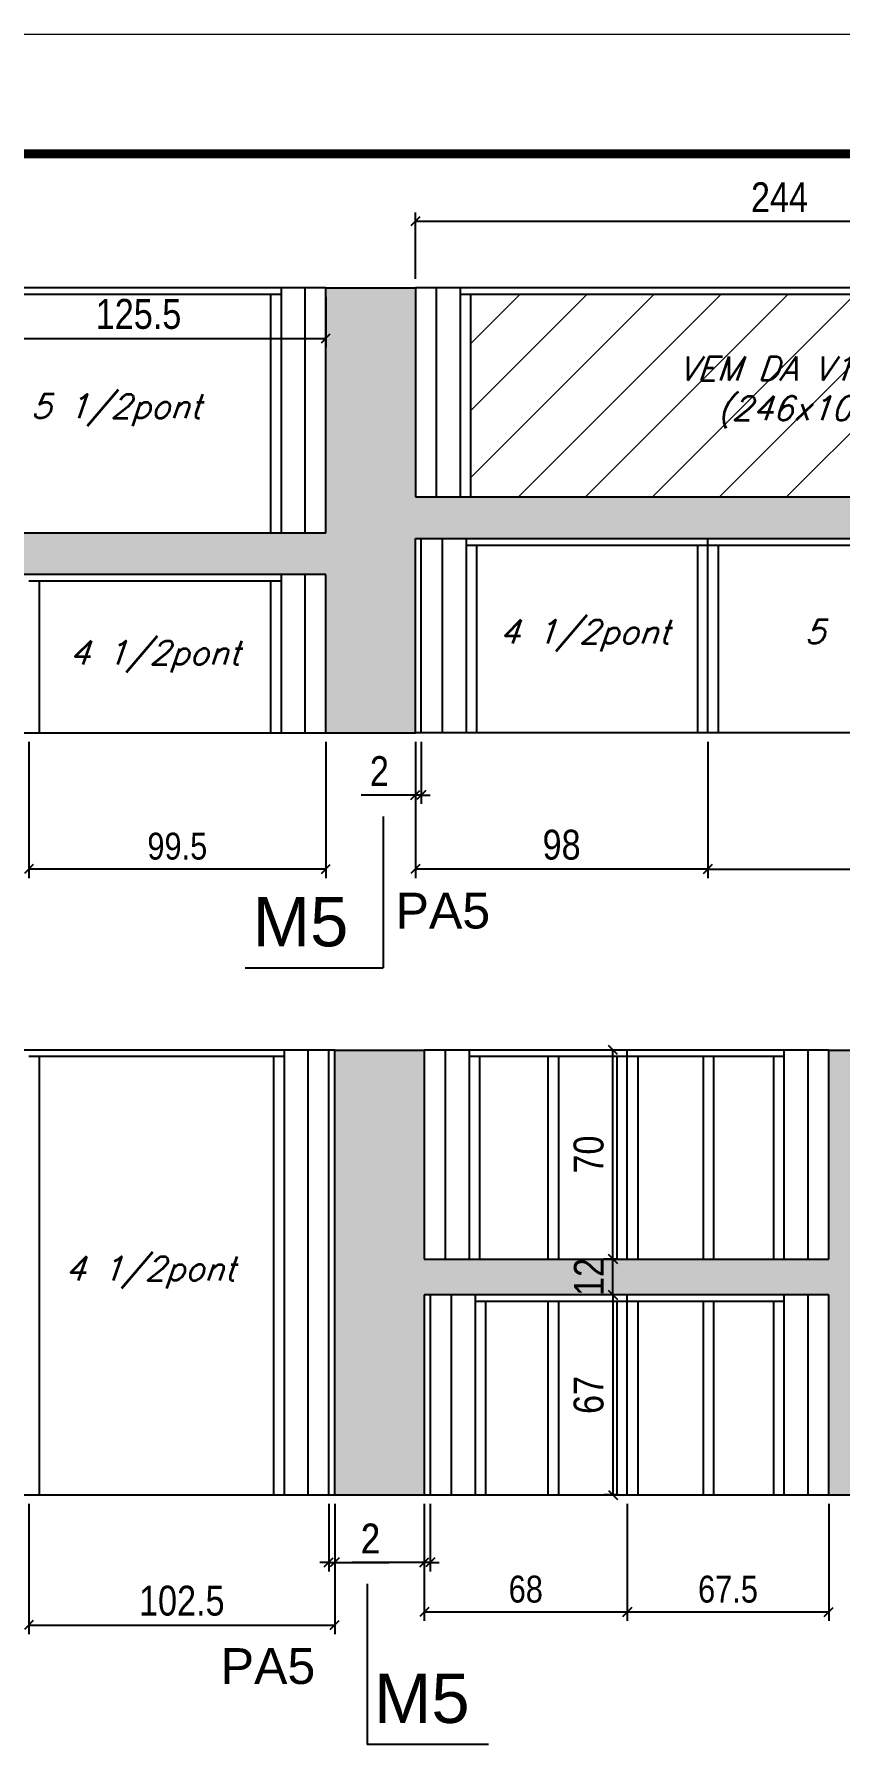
# Model space of a CAD drawing. Extents: x 3330 to 22105, y 1197 to 30204.
# Drawn here: x 5325 to 5595, y 23495 to 24070 of the extents above; entities that cross this region are included whole.
import ezdxf

# ---------------------------------------------------------------- set-up
doc = ezdxf.new("R2010")
doc.units = 0
doc.linetypes.add('DASHED', pattern=[0.75, 0.5, -0.25])
for name, color, linetype in [('5', 5, 'Continuous'), ('COTA', 241, 'Continuous'), ('NOMENCLATURA', 7, 'Continuous'), ('Painéis', 200, 'Continuous'), ('SARR_2.2x7', 40, 'Continuous'), ('SARR_3.5x7', 81, 'Continuous'), ('texto', 7, 'Continuous')]:
    doc.layers.add(name, color=color, linetype=linetype)
for name, color, linetype, lineweight in [('Folhas', 255, 'Continuous', 9), ('Hachura', 251, 'Continuous', 9), ('SARRAFO DE PRESSAO', 251, 'DASHED', 9)]:
    doc.layers.add(name, color=color, linetype=linetype, lineweight=lineweight)
doc.styles.add('COTA TECNICA', font='techl___.ttf', dxfattribs={"height": 10})
doc.styles.add('COTA TECNICA-50', font='techl___.ttf', dxfattribs={"height": 9})
doc.styles.add('Romans', font='romans.shx')
doc.styles.get("Standard").update_dxf_attribs({"font": 'arial.ttf'})
doc.dimstyles.new('COTA PAINEL-50', dxfattribs={"dimtxt": 9, "dimasz": 3, "dimexe": 3, "dimexo": 3, "dimgap": 3, "dimtad": 1, "dimdec": 1, "dimzin": 12, "dimdsep": 46, "dimtxsty": 'COTA TECNICA-50', "dimblk1": 'OBLIQUE', "dimblk2": 'OBLIQUE', "dimsah": 1, "dimcen": 0.9, "dimclrd": 4, "dimclre": 4, "dimclrt": 240, "dimadec": 1, "dimazin": 3, "dimtfac": 1, "dimtdec": 1, "dimtmove": 0, "dimatfit": 3, "dimfxl": 1, "dimtolj": 1, "dimtzin": 12, "dimarcsym": 0})
doc.dimstyles.new('PAINEL', dxfattribs={"dimtxt": 10, "dimasz": 3, "dimexe": 3, "dimexo": 3, "dimgap": 3, "dimtad": 1, "dimdec": 1, "dimzin": 12, "dimdsep": 46, "dimtxsty": 'COTA TECNICA', "dimblk1": 'OBLIQUE', "dimblk2": 'OBLIQUE', "dimsah": 1, "dimcen": 0.9, "dimclrd": 4, "dimclre": 4, "dimclrt": 240, "dimadec": 1, "dimazin": 3, "dimtfac": 1, "dimtdec": 1, "dimtmove": 0, "dimatfit": 3, "dimfxl": 1, "dimtolj": 1, "dimtzin": 12, "dimarcsym": 0})

# ---------------------------------------------------------------- blocks, each defined once
blk = doc.blocks.new('9999999999')
at = {"layer": 'Folhas'}
blk.add_lwpolyline([(98138.98, 34190.21), (99623.98, 34190.21), (99623.98, 35240.21), (98138.98, 35240.21)], close=True, dxfattribs=at)
at = {"layer": 'Folhas', "color": 30, "const_width": 3}
blk.add_lwpolyline([(98213.98, 34230.21), (99583.98, 34230.21), (99583.98, 35200.21), (98213.98, 35200.21)], close=True, dxfattribs=at)
blk = doc.blocks.new('_Oblique')
at = {"color": 0, "linetype": 'ByBlock', "lineweight": -2}
blk.add_line((-0.5, -0.5), (0.5, 0.5), dxfattribs=at)
blk = doc.blocks.new('*D1467')
at = {"layer": 'COTA', "color": 4, "linetype": 'ByBlock', "lineweight": -2, "transparency": 16777216}
for p, q in [((5323.19, 23833.36), (5323.19, 23787.7)), ((5422.69, 23833.36), (5422.69, 23787.7)), ((5422.69, 23790.7), (5323.19, 23790.7))]:
    blk.add_line(p, q, dxfattribs=at)
at = {"layer": 'Defpoints', "color": 0, "linetype": 'ByBlock', "transparency": 16777216}
for p in [(5323.19, 23836.36), (5422.69, 23836.36), (5323.19, 23790.7)]:
    blk.add_point(p, dxfattribs=at)
at = {"layer": 'COTA', "color": 4, "linetype": 'ByBlock', "lineweight": -2, "transparency": 16777216, "xscale": 3, "yscale": 3, "zscale": 3, "rotation": 180}
blk.add_blockref('_Oblique', (5323.19, 23790.7), dxfattribs=at)
at = {"layer": 'COTA', "color": 4, "linetype": 'ByBlock', "lineweight": -2, "transparency": 16777216, "xscale": 3, "yscale": 3, "zscale": 3}
blk.add_blockref('_Oblique', (5422.69, 23790.7), dxfattribs=at)
at = {"layer": 'COTA', "color": 240, "linetype": 'ByBlock', "transparency": 16777216, "insert": (5372.94, 23798.32), "char_height": 9, "attachment_point": 5, "style": 'COTA TECNICA-50'}
blk.add_mtext('\\A1;99.5', dxfattribs=at)
blk = doc.blocks.new('*D1414')
at = {"layer": 'COTA', "color": 4, "linetype": 'ByBlock', "lineweight": -2, "transparency": 16777216}
for p, q in [((5550.69, 23833.36), (5550.69, 23787.7)), ((5672.69, 23833.36), (5672.69, 23787.7)), ((5550.69, 23790.7), (5672.69, 23790.7))]:
    blk.add_line(p, q, dxfattribs=at)
at = {"layer": 'Defpoints', "color": 0, "linetype": 'ByBlock', "transparency": 16777216}
for p in [(5550.69, 23836.36), (5672.69, 23836.36), (5672.69, 23790.7)]:
    blk.add_point(p, dxfattribs=at)
at = {"layer": 'COTA', "color": 4, "linetype": 'ByBlock', "lineweight": -2, "transparency": 16777216, "xscale": 3, "yscale": 3, "zscale": 3, "rotation": 180}
blk.add_blockref('_Oblique', (5550.69, 23790.7), dxfattribs=at)
at = {"layer": 'COTA', "color": 4, "linetype": 'ByBlock', "lineweight": -2, "transparency": 16777216, "xscale": 3, "yscale": 3, "zscale": 3}
blk.add_blockref('_Oblique', (5672.69, 23790.7), dxfattribs=at)
at = {"layer": 'COTA', "color": 240, "linetype": 'ByBlock', "transparency": 16777216, "insert": (5611.69, 23798.25), "char_height": 9, "attachment_point": 5, "style": 'COTA TECNICA-50'}
blk.add_mtext('\\A1;122', dxfattribs=at)
blk = doc.blocks.new('*D1416')
at = {"layer": 'COTA', "color": 4, "linetype": 'ByBlock', "lineweight": -2, "transparency": 16777216}
for p, q in [((5452.69, 23833.36), (5452.69, 23787.7)), ((5550.69, 23833.36), (5550.69, 23787.7)), ((5550.69, 23790.7), (5452.69, 23790.7))]:
    blk.add_line(p, q, dxfattribs=at)
at = {"layer": 'Defpoints', "color": 0, "linetype": 'ByBlock', "transparency": 16777216}
for p in [(5452.69, 23836.36), (5550.69, 23836.36), (5452.69, 23790.7)]:
    blk.add_point(p, dxfattribs=at)
at = {"layer": 'COTA', "color": 4, "linetype": 'ByBlock', "lineweight": -2, "transparency": 16777216, "xscale": 3, "yscale": 3, "zscale": 3, "rotation": 180}
blk.add_blockref('_Oblique', (5452.69, 23790.7), dxfattribs=at)
at = {"layer": 'COTA', "color": 4, "linetype": 'ByBlock', "lineweight": -2, "transparency": 16777216, "xscale": 3, "yscale": 3, "zscale": 3}
blk.add_blockref('_Oblique', (5550.69, 23790.7), dxfattribs=at)
at = {"layer": 'COTA', "color": 240, "linetype": 'ByBlock', "transparency": 16777216, "insert": (5501.69, 23798.8), "char_height": 10, "attachment_point": 5, "style": 'COTA TECNICA'}
blk.add_mtext('\\A1;98', dxfattribs=at)
blk = doc.blocks.new('*D1417')
at = {"layer": 'COTA', "color": 4, "linetype": 'ByBlock', "lineweight": -2, "transparency": 16777216}
for p, q in [((5452.69, 23833.36), (5452.69, 23812.51)), ((5454.69, 23833.36), (5454.69, 23812.51)), ((5452.69, 23815.51), (5434.58, 23815.51)), ((5454.69, 23815.51), (5452.69, 23815.51)), ((5454.69, 23815.51), (5457.69, 23815.51))]:
    blk.add_line(p, q, dxfattribs=at)
at = {"layer": 'Defpoints', "color": 0, "linetype": 'ByBlock', "transparency": 16777216}
for p in [(5452.69, 23836.36), (5454.69, 23836.36), (5452.69, 23815.51)]:
    blk.add_point(p, dxfattribs=at)
at = {"layer": 'COTA', "color": 4, "linetype": 'ByBlock', "lineweight": -2, "transparency": 16777216, "xscale": 3, "yscale": 3, "zscale": 3}
blk.add_blockref('_Oblique', (5452.69, 23815.51), dxfattribs=at)
at = {"layer": 'COTA', "color": 4, "linetype": 'ByBlock', "lineweight": -2, "transparency": 16777216, "xscale": 3, "yscale": 3, "zscale": 3, "rotation": 180}
blk.add_blockref('_Oblique', (5454.69, 23815.51), dxfattribs=at)
at = {"layer": 'COTA', "color": 240, "linetype": 'ByBlock', "transparency": 16777216, "insert": (5440.63, 23823.51), "char_height": 10, "attachment_point": 5, "style": 'COTA TECNICA'}
blk.add_mtext('\\A1;2', dxfattribs=at)
blk = doc.blocks.new('*D1427')
at = {"layer": 'COTA', "color": 4, "linetype": 'ByBlock', "lineweight": -2, "transparency": 16777216}
for p, q in [((5323.19, 23578.1), (5323.19, 23534.53)), ((5425.69, 23578.1), (5425.69, 23534.53)), ((5323.19, 23537.53), (5425.69, 23537.53))]:
    blk.add_line(p, q, dxfattribs=at)
at = {"layer": 'Defpoints', "color": 0, "linetype": 'ByBlock', "transparency": 16777216}
for p in [(5323.19, 23581.1), (5425.69, 23581.1), (5425.69, 23537.53)]:
    blk.add_point(p, dxfattribs=at)
at = {"layer": 'COTA', "color": 4, "linetype": 'ByBlock', "lineweight": -2, "transparency": 16777216, "xscale": 3, "yscale": 3, "zscale": 3, "rotation": 180}
blk.add_blockref('_Oblique', (5323.19, 23537.53), dxfattribs=at)
at = {"layer": 'COTA', "color": 4, "linetype": 'ByBlock', "lineweight": -2, "transparency": 16777216, "xscale": 3, "yscale": 3, "zscale": 3}
blk.add_blockref('_Oblique', (5425.69, 23537.53), dxfattribs=at)
at = {"layer": 'COTA', "color": 240, "linetype": 'ByBlock', "transparency": 16777216, "insert": (5374.44, 23545.64), "char_height": 10, "attachment_point": 5, "style": 'COTA TECNICA'}
blk.add_mtext('\\A1;102.5', dxfattribs=at)
blk = doc.blocks.new('*D1429')
at = {"layer": 'COTA', "color": 4, "linetype": 'ByBlock', "lineweight": -2, "transparency": 16777216}
for p, q in [((5423.69, 23578.1), (5423.69, 23555.51)), ((5425.69, 23578.1), (5425.69, 23555.51)), ((5423.69, 23558.51), (5420.69, 23558.51)), ((5423.69, 23558.51), (5425.69, 23558.51)), ((5425.69, 23558.51), (5443.8, 23558.51))]:
    blk.add_line(p, q, dxfattribs=at)
at = {"layer": 'Defpoints', "color": 0, "linetype": 'ByBlock', "transparency": 16777216}
for p in [(5423.69, 23581.1), (5425.69, 23581.1), (5425.69, 23558.51)]:
    blk.add_point(p, dxfattribs=at)
at = {"layer": 'COTA', "color": 4, "linetype": 'ByBlock', "lineweight": -2, "transparency": 16777216, "xscale": 3, "yscale": 3, "zscale": 3}
blk.add_blockref('_Oblique', (5423.69, 23558.51), dxfattribs=at)
at = {"layer": 'COTA', "color": 4, "linetype": 'ByBlock', "lineweight": -2, "transparency": 16777216, "xscale": 3, "yscale": 3, "zscale": 3, "rotation": 180}
blk.add_blockref('_Oblique', (5425.69, 23558.51), dxfattribs=at)
at = {"layer": 'COTA', "color": 240, "linetype": 'ByBlock', "transparency": 16777216, "insert": (5437.74, 23566.51), "char_height": 10, "attachment_point": 5, "style": 'COTA TECNICA'}
blk.add_mtext('\\A1;2', dxfattribs=at)
blk = doc.blocks.new('*D1431')
at = {"layer": 'COTA', "color": 4, "linetype": 'ByBlock', "lineweight": -2, "transparency": 16777216}
for p, q in [((5523.69, 23578.1), (5523.69, 23538.9)), ((5591.19, 23578.1), (5591.19, 23538.9)), ((5591.19, 23541.9), (5523.69, 23541.9))]:
    blk.add_line(p, q, dxfattribs=at)
at = {"layer": 'Defpoints', "color": 0, "linetype": 'ByBlock', "transparency": 16777216}
for p in [(5523.69, 23581.1), (5591.19, 23581.1), (5523.69, 23541.9)]:
    blk.add_point(p, dxfattribs=at)
at = {"layer": 'COTA', "color": 4, "linetype": 'ByBlock', "lineweight": -2, "transparency": 16777216, "xscale": 3, "yscale": 3, "zscale": 3, "rotation": 180}
blk.add_blockref('_Oblique', (5523.69, 23541.9), dxfattribs=at)
at = {"layer": 'COTA', "color": 4, "linetype": 'ByBlock', "lineweight": -2, "transparency": 16777216, "xscale": 3, "yscale": 3, "zscale": 3}
blk.add_blockref('_Oblique', (5591.19, 23541.9), dxfattribs=at)
at = {"layer": 'COTA', "color": 240, "linetype": 'ByBlock', "transparency": 16777216, "insert": (5557.44, 23549.5), "char_height": 9, "attachment_point": 5, "style": 'COTA TECNICA-50'}
blk.add_mtext('\\A1;67.5', dxfattribs=at)
blk = doc.blocks.new('*D1432')
at = {"layer": 'COTA', "color": 4, "linetype": 'ByBlock', "lineweight": -2, "transparency": 16777216}
for p, q in [((5455.69, 23578.1), (5455.69, 23538.9)), ((5523.69, 23578.1), (5523.69, 23538.9)), ((5523.69, 23541.9), (5455.69, 23541.9))]:
    blk.add_line(p, q, dxfattribs=at)
at = {"layer": 'Defpoints', "color": 0, "linetype": 'ByBlock', "transparency": 16777216}
for p in [(5455.69, 23581.1), (5523.69, 23581.1), (5455.69, 23541.9)]:
    blk.add_point(p, dxfattribs=at)
at = {"layer": 'COTA', "color": 4, "linetype": 'ByBlock', "lineweight": -2, "transparency": 16777216, "xscale": 3, "yscale": 3, "zscale": 3, "rotation": 180}
blk.add_blockref('_Oblique', (5455.69, 23541.9), dxfattribs=at)
at = {"layer": 'COTA', "color": 4, "linetype": 'ByBlock', "lineweight": -2, "transparency": 16777216, "xscale": 3, "yscale": 3, "zscale": 3}
blk.add_blockref('_Oblique', (5523.69, 23541.9), dxfattribs=at)
at = {"layer": 'COTA', "color": 240, "linetype": 'ByBlock', "transparency": 16777216, "insert": (5489.69, 23549.51), "char_height": 9, "attachment_point": 5, "style": 'COTA TECNICA-50'}
blk.add_mtext('\\A1;68', dxfattribs=at)
blk = doc.blocks.new('*D1495')
at = {"layer": 'COTA', "color": 4, "linetype": 'ByBlock', "lineweight": -2, "transparency": 16777216}
for p, q in [((5520.69, 23648.1), (5515.88, 23648.1)), ((5518.88, 23648.1), (5518.88, 23581.1)), ((5520.69, 23581.1), (5515.88, 23581.1))]:
    blk.add_line(p, q, dxfattribs=at)
at = {"layer": 'Defpoints', "color": 0, "linetype": 'ByBlock', "transparency": 16777216}
for p in [(5523.69, 23648.1), (5518.88, 23581.1), (5523.69, 23581.1)]:
    blk.add_point(p, dxfattribs=at)
at = {"layer": 'COTA', "color": 4, "linetype": 'ByBlock', "lineweight": -2, "transparency": 16777216, "xscale": 3, "yscale": 3, "zscale": 3}
for p, rotation in [((5518.88, 23648.1), 90), ((5518.88, 23581.1), 270)]:
    blk.add_blockref('_Oblique', p, dxfattribs=dict(at, rotation=rotation))
at = {"layer": 'COTA', "color": 240, "linetype": 'ByBlock', "transparency": 16777216, "insert": (5510.78, 23614.6), "char_height": 10, "attachment_point": 5, "rotation": 90, "style": 'COTA TECNICA'}
blk.add_mtext('\\A1;67', dxfattribs=at)
blk = doc.blocks.new('*D1496')
at = {"layer": 'COTA', "color": 4, "linetype": 'ByBlock', "lineweight": -2, "transparency": 16777216}
for p, q in [((5520.44, 23660.1), (5515.88, 23660.1)), ((5518.88, 23648.1), (5518.88, 23660.1)), ((5520.69, 23648.1), (5515.88, 23648.1))]:
    blk.add_line(p, q, dxfattribs=at)
at = {"layer": 'Defpoints', "color": 0, "linetype": 'ByBlock', "transparency": 16777216}
for p in [(5518.88, 23660.1), (5523.44, 23660.1), (5523.69, 23648.1)]:
    blk.add_point(p, dxfattribs=at)
at = {"layer": 'COTA', "color": 4, "linetype": 'ByBlock', "lineweight": -2, "transparency": 16777216, "xscale": 3, "yscale": 3, "zscale": 3}
for p, rotation in [((5518.88, 23660.1), 90), ((5518.88, 23648.1), 270)]:
    blk.add_blockref('_Oblique', p, dxfattribs=dict(at, rotation=rotation))
at = {"layer": 'COTA', "color": 240, "linetype": 'ByBlock', "transparency": 16777216, "insert": (5510.82, 23654.1), "char_height": 10, "attachment_point": 5, "rotation": 90, "style": 'COTA TECNICA'}
blk.add_mtext('\\A1;12', dxfattribs=at)
blk = doc.blocks.new('*D1497')
at = {"layer": 'COTA', "color": 4, "linetype": 'ByBlock', "lineweight": -2, "transparency": 16777216}
for p, q in [((5520.69, 23730.1), (5515.88, 23730.1)), ((5518.88, 23660.1), (5518.88, 23730.1)), ((5520.69, 23660.1), (5515.88, 23660.1))]:
    blk.add_line(p, q, dxfattribs=at)
at = {"layer": 'Defpoints', "color": 0, "linetype": 'ByBlock', "transparency": 16777216}
for p in [(5518.88, 23730.1), (5523.69, 23730.1), (5523.69, 23660.1)]:
    blk.add_point(p, dxfattribs=at)
at = {"layer": 'COTA', "color": 4, "linetype": 'ByBlock', "lineweight": -2, "transparency": 16777216, "xscale": 3, "yscale": 3, "zscale": 3}
for p, rotation in [((5518.88, 23730.1), 90), ((5518.88, 23660.1), 270)]:
    blk.add_blockref('_Oblique', p, dxfattribs=dict(at, rotation=rotation))
at = {"layer": 'COTA', "color": 240, "linetype": 'ByBlock', "transparency": 16777216, "insert": (5510.78, 23695.1), "char_height": 10, "attachment_point": 5, "rotation": 90, "style": 'COTA TECNICA'}
blk.add_mtext('\\A1;70', dxfattribs=at)
blk = doc.blocks.new('*D1047')
at = {"layer": 'COTA', "color": 4, "linetype": 'ByBlock', "lineweight": -2, "transparency": 16777216}
for p, q in [((5452.69, 23988.36), (5452.69, 24010.63)), ((5452.69, 24007.63), (5696.69, 24007.63)), ((5696.69, 23988.36), (5696.69, 24010.63))]:
    blk.add_line(p, q, dxfattribs=at)
at = {"layer": 'Defpoints', "color": 0, "linetype": 'ByBlock', "transparency": 16777216}
for p in [(5696.69, 24007.63), (5452.69, 23985.36), (5696.69, 23985.36)]:
    blk.add_point(p, dxfattribs=at)
at = {"layer": 'COTA', "color": 4, "linetype": 'ByBlock', "lineweight": -2, "transparency": 16777216, "xscale": 3, "yscale": 3, "zscale": 3, "rotation": 180}
blk.add_blockref('_Oblique', (5452.69, 24007.63), dxfattribs=at)
at = {"layer": 'COTA', "color": 4, "linetype": 'ByBlock', "lineweight": -2, "transparency": 16777216, "xscale": 3, "yscale": 3, "zscale": 3}
blk.add_blockref('_Oblique', (5696.69, 24007.63), dxfattribs=at)
at = {"layer": 'COTA', "color": 240, "linetype": 'ByBlock', "transparency": 16777216, "insert": (5574.69, 24015.7), "char_height": 10, "attachment_point": 5, "style": 'COTA TECNICA'}
blk.add_mtext('\\A1;244', dxfattribs=at)
blk = doc.blocks.new('*D1048')
at = {"layer": 'COTA', "color": 4, "linetype": 'ByBlock', "lineweight": -2, "transparency": 16777216}
for p, q in [((5455.69, 23578.1), (5455.69, 23555.51)), ((5457.69, 23578.1), (5457.69, 23555.51)), ((5455.69, 23558.51), (5431.52, 23558.51)), ((5457.69, 23558.51), (5455.69, 23558.51)), ((5457.69, 23558.51), (5460.69, 23558.51))]:
    blk.add_line(p, q, dxfattribs=at)
at = {"layer": 'Defpoints', "color": 0, "linetype": 'ByBlock', "transparency": 16777216}
for p in [(5455.69, 23581.1), (5457.69, 23581.1), (5455.69, 23558.51)]:
    blk.add_point(p, dxfattribs=at)
at = {"layer": 'COTA', "color": 4, "linetype": 'ByBlock', "lineweight": -2, "transparency": 16777216, "xscale": 3, "yscale": 3, "zscale": 3}
blk.add_blockref('_Oblique', (5455.69, 23558.51), dxfattribs=at)
at = {"layer": 'COTA', "color": 4, "linetype": 'ByBlock', "lineweight": -2, "transparency": 16777216, "xscale": 3, "yscale": 3, "zscale": 3, "rotation": 180}
blk.add_blockref('_Oblique', (5457.69, 23558.51), dxfattribs=at)
at = {"layer": 'COTA', "color": 240, "linetype": 'ByBlock', "transparency": 16777216, "insert": (5437.58, 23566.51), "char_height": 10, "attachment_point": 5, "style": 'COTA TECNICA'}
blk.add_mtext('\\A1;2', dxfattribs=at)
blk = doc.blocks.new('*D1131')
at = {"layer": 'COTA', "color": 4, "linetype": 'ByBlock', "lineweight": -2, "transparency": 16777216}
for p, q in [((5297.19, 23982.36), (5297.19, 23965.44)), ((5422.69, 23982.36), (5422.69, 23965.44)), ((5297.19, 23968.44), (5422.69, 23968.44))]:
    blk.add_line(p, q, dxfattribs=at)
at = {"layer": 'Defpoints', "color": 0, "linetype": 'ByBlock', "transparency": 16777216}
for p in [(5297.19, 23985.36), (5422.69, 23985.36), (5422.69, 23968.44)]:
    blk.add_point(p, dxfattribs=at)
at = {"layer": 'COTA', "color": 4, "linetype": 'ByBlock', "lineweight": -2, "transparency": 16777216, "xscale": 3, "yscale": 3, "zscale": 3, "rotation": 180}
blk.add_blockref('_Oblique', (5297.19, 23968.44), dxfattribs=at)
at = {"layer": 'COTA', "color": 4, "linetype": 'ByBlock', "lineweight": -2, "transparency": 16777216, "xscale": 3, "yscale": 3, "zscale": 3}
blk.add_blockref('_Oblique', (5422.69, 23968.44), dxfattribs=at)
at = {"layer": 'COTA', "color": 240, "linetype": 'ByBlock', "transparency": 16777216, "insert": (5359.94, 23976.55), "char_height": 10, "attachment_point": 5, "style": 'COTA TECNICA'}
blk.add_mtext('\\A1;125.5', dxfattribs=at)

msp = doc.modelspace()

# ---------------------------------------------------------------- hatches: boundary and pattern name
at = {"layer": 'COTA', "linetype": 'ByBlock'}
h = msp.add_hatch(dxfattribs=at)
h.set_pattern_fill('AR-CONC', color=256, scale=0.03)
h.set_pattern_definition([(50, (-125691.2733, -5427.082), (5.46554007, -0.47817257), [0.5715, -6.2865]), (355, (-125691.273, -5427.082), (-1.05730264, 5.73170536), [0.4572, -5.02921753]), (100.4514447, (-125690.818, -5427.122), (4.40823741, 5.25353256), [0.48570026, -5.34270734]), (46.1842, (-125691.273, -5425.558), (8.13237123, -1.26126984), [0.85725, -9.42975]), (96.6355576, (-125690.5956, -5425.663), (7.122124, 7.42278374), [0.7285507, -8.01406824]), (351.184151, (-125691.273, -5425.558), (7.122124, 7.42278374), [0.685799, -7.54379196]), (21, (-125690.5113, -5425.939), (4.54843174, -3.06795595), [0.5715, -6.2865]), (326, (-125690.511, -5425.939), (1.85406085, 5.52563898), [0.4572, -5.0292]), (71.451445, (-125690.132, -5426.195), (6.40249258, 2.45768307), [0.48570026, -5.34269813]), (37.5, (-125691.2733, -5427.0821), (0.092658098, 2.536651166), [0, -4.96824, 0, -5.1054, 0, -5.04825]), (7.5, (-125691.2733, -5427.0821), (2.004589875, 3.005417245), [0, -2.91084, 0, -4.85394, 0, -1.92405]), (327.5, (-125692.9725, -5427.0821), (4.067717855, -0.17186232), [0, -1.905, 0, -5.9436, 0, -7.8867]), (317.5, (-125693.7345, -5427.082), (4.44387544, 0.76279473), [0, -2.4765, 0, -3.94716, 0, -5.6007])])
h.paths.add_polyline_path([(5452.69, 23901.36), (5916.69, 23901.36), (5916.69, 23836.36), (5955.19, 23836.36), (5955.19, 23915.36), (5452.69, 23915.36), (5452.69, 23985.36), (5422.69, 23985.36), (5422.69, 23903.36), (5079.19, 23903.36), (5079.19, 23889.36), (5422.69, 23889.36), (5422.69, 23836.36), (5452.69, 23836.36)])
h = msp.add_hatch(dxfattribs=at)
h.set_pattern_fill('AR-CONC', color=256, scale=0.03)
h.set_pattern_definition([(50, (-124092.7733, -5377.0887), (5.46554007, -0.47817257), [0.5715, -6.2865]), (355, (-124092.773, -5377.0887), (-1.05730264, 5.73170536), [0.4572, -5.02921753]), (100.4514447, (-124092.318, -5377.1285), (4.40823741, 5.25353256), [0.48570026, -5.34270734]), (46.1842, (-124092.773, -5375.565), (8.13237123, -1.26126984), [0.85725, -9.42975]), (96.6355576, (-124092.0956, -5375.67), (7.122124, 7.42278374), [0.7285507, -8.01406824]), (351.184151, (-124092.773, -5375.565), (7.122124, 7.42278374), [0.685799, -7.54379196]), (21, (-124092.0113, -5375.9457), (4.54843174, -3.06795595), [0.5715, -6.2865]), (326, (-124092.011, -5375.9457), (1.85406085, 5.52563898), [0.4572, -5.0292]), (71.451445, (-124091.632, -5376.2013), (6.40249258, 2.45768307), [0.48570026, -5.34269813]), (37.5, (-124092.7733, -5377.0887), (0.092658098, 2.536651166), [0, -4.96824, 0, -5.1054, 0, -5.04825]), (7.5, (-124092.7733, -5377.0887), (2.004589875, 3.005417245), [0, -2.91084, 0, -4.85394, 0, -1.92405]), (327.5, (-124094.4725, -5377.0887), (4.067717855, -0.17186232), [0, -1.905, 0, -5.9436, 0, -7.8867]), (317.5, (-124095.2345, -5377.0887), (4.44387544, 0.76279473), [0, -2.4765, 0, -3.94716, 0, -5.6007])])
h.paths.add_polyline_path([(5591.19, 23660.1), (5455.69, 23660.1), (5455.69, 23730.1), (5425.69, 23730.1), (5425.69, 23581.1), (5455.69, 23581.1), (5455.69, 23648.1), (5591.19, 23648.1), (5591.19, 23581.1), (5621.19, 23581.1), (5621.19, 23644.1), (6244.19, 23644.1), (6244.19, 23660.1), (5621.19, 23660.1), (5621.19, 23730.1), (5591.19, 23730.1)])
at = {"layer": 'Hachura', "linetype": 'ByBlock'}
h = msp.add_hatch(dxfattribs=at)
h.set_pattern_fill('ANSI31', color=256, scale=5)
h.set_pattern_definition([(45, (-125691.273, -5427.082), (-11.2253202, 11.2253202), [])])
h.paths.add_polyline_path([(5471.19, 23915.36), (5693.19, 23915.36), (5693.19, 23983.16), (5471.19, 23983.16)])
h.paths.add_polyline_path([(5099.69, 23489.03), (5099.69, 23421.23), (5291.19, 23421.23), (5291.19, 23489.03)])
h.paths.add_polyline_path([(5520.19, 23421.23), (5520.19, 23489.03), (5298.19, 23489.03), (5298.19, 23421.23)])

# ---------------------------------------------------------------- linework, layer by layer
at = {"layer": 'COTA', "linetype": 'ByBlock'}
for p, q in [((5422.69, 23985.36), (5452.69, 23985.36)), ((5422.69, 23836.36), (5452.69, 23836.36)), ((5425.69, 23730.1), (5455.69, 23730.1)), ((5591.19, 23730.1), (5621.19, 23730.1)), ((5425.69, 23581.1), (5455.69, 23581.1)), ((5591.19, 23581.1), (5621.19, 23581.1))]:
    msp.add_line(p, q, dxfattribs=at)
at = {"layer": 'NOMENCLATURA', "linetype": 'Continuous'}
for p, q in [((5441.87, 23808.28), (5441.87, 23757.63)), ((5395.64, 23757.63), (5441.87, 23757.63)), ((5436.51, 23551.29), (5436.51, 23497.54)), ((5477.18, 23497.54), (5436.51, 23497.54))]:
    msp.add_line(p, q, dxfattribs=at)
at = {"layer": 'Painéis', "linetype": 'Continuous'}
for p, q in [((5422.69, 23985.36), (5079.19, 23985.36)), ((5422.69, 23903.36), (5422.69, 23985.36)), ((5452.69, 23985.36), (5452.69, 23915.36)), ((5955.19, 23985.36), (5452.69, 23985.36)), ((5452.69, 23915.36), (5955.19, 23915.36)), ((5079.19, 23903.36), (5422.69, 23903.36)), ((5452.69, 23836.36), (5452.69, 23901.36)), ((5452.69, 23901.36), (5916.69, 23901.36)), ((5454.69, 23836.36), (5454.69, 23901.36)), ((5550.69, 23836.36), (5550.69, 23901.36)), ((5422.69, 23889.36), (5079.19, 23889.36)), ((5422.69, 23836.36), (5422.69, 23889.36)), ((5079.19, 23836.36), (5422.69, 23836.36)), ((5916.69, 23836.36), (5452.69, 23836.36)), ((5425.69, 23730.1), (5079.19, 23730.1)), ((5423.69, 23581.1), (5423.69, 23730.1)), ((5425.69, 23581.1), (5425.69, 23730.1)), ((5455.69, 23730.1), (5455.69, 23660.1)), ((5591.19, 23730.1), (5455.69, 23730.1)), ((5523.69, 23660.1), (5523.69, 23730.1)), ((5591.19, 23660.1), (5591.19, 23730.1)), ((5455.69, 23660.1), (5591.19, 23660.1)), ((5455.69, 23648.1), (5455.69, 23581.1)), ((5591.19, 23648.1), (5455.69, 23648.1)), ((5457.69, 23648.1), (5457.69, 23581.1)), ((5523.69, 23581.1), (5523.69, 23648.1)), ((5591.19, 23581.1), (5591.19, 23648.1)), ((5079.19, 23581.1), (5425.69, 23581.1)), ((5455.69, 23581.1), (5591.19, 23581.1))]:
    msp.add_line(p, q, dxfattribs=at)
at = {"layer": 'SARR_2.2x7', "linetype": 'Continuous'}
for p, q in [((5407.69, 23983.16), (5297.19, 23983.16)), ((5415.69, 23985.36), (5415.69, 23903.36)), ((5459.69, 23985.36), (5459.69, 23915.36)), ((5696.69, 23983.16), (5467.69, 23983.16)), ((5461.69, 23901.36), (5461.69, 23836.36)), ((5469.69, 23899.16), (5550.69, 23899.16)), ((5550.69, 23899.16), (5672.69, 23899.16)), ((5407.69, 23887.16), (5323.19, 23887.16)), ((5415.69, 23889.36), (5415.69, 23836.36)), ((5416.69, 23730.1), (5416.69, 23581.1)), ((5462.69, 23730.1), (5462.69, 23660.1)), ((5584.19, 23730.1), (5584.19, 23660.1)), ((5408.69, 23727.9), (5323.19, 23727.9)), ((5523.69, 23727.9), (5470.69, 23727.9)), ((5576.19, 23727.9), (5523.69, 23727.9)), ((5464.69, 23648.1), (5464.69, 23581.1)), ((5523.69, 23645.9), (5472.69, 23645.9)), ((5576.19, 23645.9), (5523.69, 23645.9)), ((5584.19, 23648.1), (5584.19, 23581.1))]:
    msp.add_line(p, q, dxfattribs=at)
at = {"layer": 'SARR_3.5x7'}
for p, q in [((5404.19, 23983.16), (5404.19, 23903.36)), ((5407.69, 23985.36), (5407.69, 23903.36)), ((5467.69, 23985.36), (5467.69, 23915.36)), ((5471.19, 23983.16), (5471.19, 23915.36)), ((5469.69, 23901.36), (5469.69, 23836.36)), ((5473.19, 23899.16), (5473.19, 23836.36)), ((5547.19, 23899.16), (5547.19, 23836.36)), ((5554.19, 23899.16), (5554.19, 23836.36)), ((5326.69, 23887.16), (5326.69, 23836.36)), ((5404.19, 23887.16), (5404.19, 23836.36)), ((5407.69, 23889.36), (5407.69, 23836.36)), ((5408.69, 23730.1), (5408.69, 23581.1)), ((5470.69, 23730.1), (5470.69, 23660.1)), ((5576.19, 23730.1), (5576.19, 23660.1)), ((5326.69, 23727.9), (5326.69, 23581.1)), ((5405.19, 23727.9), (5405.19, 23581.1)), ((5474.19, 23727.9), (5474.19, 23660.1)), ((5497.12, 23727.9), (5497.12, 23660.1)), ((5500.62, 23727.9), (5500.62, 23660.1)), ((5520.19, 23727.9), (5520.19, 23660.1)), ((5527.19, 23727.9), (5527.19, 23660.1)), ((5549.07, 23727.9), (5549.07, 23660.1)), ((5552.57, 23727.9), (5552.57, 23660.1)), ((5572.69, 23727.9), (5572.69, 23660.1)), ((5472.69, 23648.1), (5472.69, 23581.1)), ((5476.19, 23645.9), (5476.19, 23581.1)), ((5497.12, 23645.9), (5497.12, 23581.1)), ((5500.62, 23645.9), (5500.62, 23581.1)), ((5520.19, 23645.9), (5520.19, 23581.1)), ((5527.19, 23645.9), (5527.19, 23581.1)), ((5549.07, 23645.9), (5549.07, 23581.1)), ((5552.57, 23645.9), (5552.57, 23581.1)), ((5572.69, 23645.9), (5572.69, 23581.1)), ((5576.19, 23648.1), (5576.19, 23581.1))]:
    msp.add_line(p, q, dxfattribs=at)

# ---------------------------------------------------------------- block references
at = {"layer": 'SARRAFO DE PRESSAO', "color": 6, "linetype": 'ByBlock'}
msp.add_blockref('9999999999', (-93210.75, -11169.96), dxfattribs=at)

# ---------------------------------------------------------------- texts
at = {"layer": '5', "linetype": 'Continuous'}
for rotation, p in [(0.00004, (5446.07, 23770.8)), (359.99996, (5387.47, 23517.8))]:
    msp.add_text('PA5', height=12, rotation=rotation, dxfattribs=at).set_placement(p)
at = {"layer": 'NOMENCLATURA', "linetype": 'Continuous'}
for p in [(5398.22, 23764.83), (5438.85, 23504.74)]:
    msp.add_text('M5', height=16.5, dxfattribs=at).set_placement(p)
at = {"layer": 'texto', "color": 2, "char_height": 8, "attachment_point": 5, "style": 'Romans'}
for s, insert in [('{\\Q19;\\C256;VEM DA V142.B\\P(246x108)}', (5582.19, 23950.36)), ('{\\Q19;\\C256;5 1/2pont}', (5352.44, 23944.36)), ('{\\Q19;\\C256;4 1/2pont}', (5509.44, 23868.86)), ('{\\Q19;\\C256;5 1/2pont}', (5611.69, 23868.86)), ('{\\Q19;\\C256;4 1/2pont}', (5365.44, 23861.86)), ('{\\Q19;\\C256;4 1/2pont}', (5363.94, 23655.6))]:
    msp.add_mtext(s, dxfattribs=dict(at, insert=insert))

# ---------------------------------------------------------------- dimensions: what is measured, and where the dimension line sits
at = {"layer": 'COTA', "linetype": 'ByBlock'}
for base, p1, p2, picture, middle in [((5696.69, 24007.63), (5452.69, 23985.36), (5696.69, 23985.36), '*D1047', (5574.69, 24015.7)), ((5422.69, 23968.44), (5297.19, 23985.36), (5422.69, 23985.36), '*D1131', (5359.94, 23976.55)), ((5425.69, 23537.53), (5323.19, 23581.1), (5425.69, 23581.1), '*D1427', (5374.44, 23545.64)), ((5425.69, 23558.51), (5423.69, 23581.1), (5425.69, 23581.1), '*D1429', (5437.74, 23566.51))]:
    dim = msp.add_linear_dim(base=base, p1=p1, p2=p2, dimstyle='PAINEL', dxfattribs=at)
    dim.commit()
    dim.dimension.update_dxf_attribs({"geometry": picture, "text_midpoint": middle})
for base, p1, p2, picture, middle in [((5323.19, 23790.7), (5422.69, 23836.36), (5323.19, 23836.36), '*D1467', (5372.94, 23798.32)), ((5523.69, 23541.9), (5591.19, 23581.1), (5523.69, 23581.1), '*D1431', (5557.44, 23549.5))]:
    dim = msp.add_linear_dim(base=base, p1=p1, p2=p2, dimstyle='COTA PAINEL-50', override={"dimarcsym": 1}, dxfattribs=at)
    dim.commit()
    dim.dimension.update_dxf_attribs({"geometry": picture, "text_midpoint": middle})
for base, p1, p2, angle, picture, middle in [((5452.69, 23815.51), (5454.69, 23836.36), (5452.69, 23836.36), 180, '*D1417', (5440.63, 23823.51)), ((5452.69, 23790.7), (5550.69, 23836.36), (5452.69, 23836.36), 180, '*D1416', (5501.69, 23798.8)), ((5518.88, 23730.1), (5523.69, 23660.1), (5523.69, 23730.1), 90, '*D1497', (5510.78, 23695.1)), ((5518.88, 23581.1), (5523.69, 23648.1), (5523.69, 23581.1), 90, '*D1495', (5510.78, 23614.6))]:
    dim = msp.add_linear_dim(base=base, p1=p1, p2=p2, angle=angle, dimstyle='PAINEL', dxfattribs=at)
    dim.commit()
    dim.dimension.update_dxf_attribs({"geometry": picture, "text_midpoint": middle})
for base, p1, p2, picture, middle in [((5672.69, 23790.7), (5550.69, 23836.36), (5672.69, 23836.36), '*D1414', (5611.69, 23798.25)), ((5455.69, 23541.9), (5523.69, 23581.1), (5455.69, 23581.1), '*D1432', (5489.69, 23549.51))]:
    dim = msp.add_linear_dim(base=base, p1=p1, p2=p2, angle=180, dimstyle='COTA PAINEL-50', override={"dimarcsym": 1}, dxfattribs=at)
    dim.commit()
    dim.dimension.update_dxf_attribs({"geometry": picture, "text_midpoint": middle})
dim = msp.add_linear_dim(base=(5518.88, 23660.1), p1=(5523.69, 23648.1), p2=(5523.44, 23660.1), angle=90, dimstyle='PAINEL', dxfattribs=at)
dim.commit()
dim.dimension.update_dxf_attribs({"geometry": '*D1496', "text_midpoint": (5518.88, 23654.1), "dimtype": 160})
dim = msp.add_linear_dim(base=(5455.69, 23558.51), p1=(5457.69, 23581.1), p2=(5455.69, 23581.1), dimstyle='PAINEL', dxfattribs=at)
dim.commit()
dim.dimension.update_dxf_attribs({"geometry": '*D1048', "text_midpoint": (5437.58, 23558.51), "dimtype": 160})

doc.saveas('drawing.dxf')
